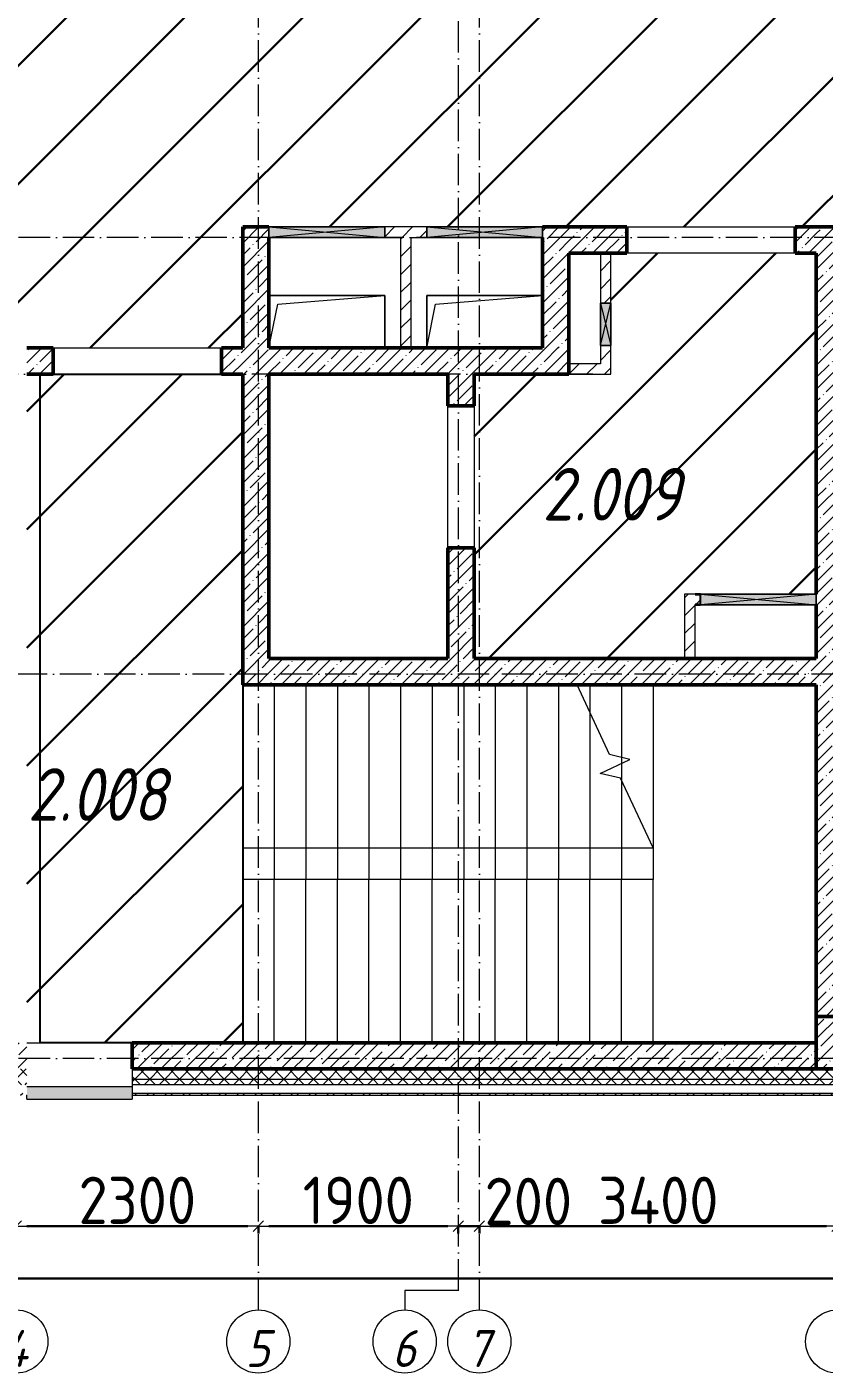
# Model space of a CAD drawing. Header units: millimetres. Extents: x -17017 to 628417, y -109036 to 199237.
# Drawn here: x 522118 to 529693, y 143076 to 155865 of the extents above; entities that cross this region are included whole.
import ezdxf

# ---------------------------------------------------------------- set-up
doc = ezdxf.new("R2010")
doc.units = ezdxf.units.MM
doc.linetypes.add('50_200_ШТРИХ_1Т_ш5_п1_п1_', pattern=[700, 500, -100, 0, -100])
for name, color, linetype, lineweight in [('3.1) ЖБ окна 1.2 м', 102, 'Continuous', 30), ('A-____-____-DIMS', 7, 'Continuous', 9), ('A-DETL-GENF-OTLN', 7, 'Continuous', 9), ('A-FLOR-____-OTLN', 7, 'Continuous', 9), ('A-GENM-____-MCUT', 7, 'Continuous', 25), ('A-GENM-____-OTLN', 7, 'Continuous', 9), ('A-GENM-____-OTLN-1', 7, 'Continuous', 25), ('A-GLAZ-____-OTLN', 7, 'Continuous', 9), ('A-WALL-____-MCUT', 7, 'Continuous', 13), ('A-WALL-____-MCUT-1', 7, 'Continuous', 9), ('A-WALL-____-MCUT-2', 7, 'Continuous', 50), ('A-WALL-____-OTLN', 7, 'Continuous', 9), ('A-WALL-____-PATT-1', 7, 'Continuous', 9), ('A-WALL-FNSH-MCUT-1', 7, 'Continuous', 9), ('S-COLS-____-MCUT', 7, 'Continuous', 50), ('S-COLS-____-OTLN', 7, 'Continuous', 9), ('S-GRID-____-IDEN', 7, 'Continuous', 9), ('S-GRID-____-OTLN', 7, 'Continuous', 9), ('S-GRID-____-OTLN-1', 7, '50_200_ШТРИХ_1Т_ш5_п1_п1_', 9), ('S-STRS-____-MBND', 7, 'Continuous', 9), ('S-STRS-____-OTLN-1', 7, 'Continuous', 9), ('Марки помещений', 7, 'Continuous', 9), ('стяжа', 7, 'Continuous', 30)]:
    doc.layers.add(name, color=color, linetype=linetype, lineweight=lineweight)
doc.layers.add('A-GLAZ-____-OTLN-1', color=7, linetype='Continuous', lineweight=9, true_color=0xc0c0c0)
doc.styles.add('ISOCPEUR_I_2', font='isocpeui.ttf', dxfattribs={"width": 0.85, "height": 2.3})
doc.styles.add('ISOCPEUR_I_9', font='isocpeui.ttf', dxfattribs={"width": 0.9, "height": 250})
doc.styles.add('СПДС', font='isocpeur.ttf', dxfattribs={"width": 0.9})
doc.dimstyles.new('Размера А3', dxfattribs={"dimtxt": 200, "dimasz": 100, "dimexe": 70, "dimexo": 100, "dimgap": 20, "dimtad": 1, "dimdec": 0, "dimrnd": 10, "dimzin": 0, "dimdsep": 46, "dimtxsty": 'СПДС', "dimblk": 'ARROWHEAD_6', "dimcen": 1, "dimclrd": 256, "dimclre": 256, "dimclrt": 256, "dimazin": 0, "dimtfac": 1, "dimtdec": 0, "dimtmove": 2, "dimatfit": 3, "dimfxl": 1, "dimtolj": 1, "dimtzin": 0, "dimarcsym": 0})
pattern_1 = [(45, (473308.1, 27070.75), (-561.266, 561.266), [])]
pattern_2 = [(45, (516567.8, 90784.41), (-70.71068, 70.71068), []), (135, (516567.8, 90784.41), (-70.71068, -70.71068), [])]
pattern_3 = [(45, (516567.8, 90784.41), (-114.04925, 114.04925), []), (45, (516681.85, 90784.41), (-114.04925, 114.04925), [201.612, -40.322, 3.353, -36.97])]
pattern_4 = [(45, (516567.8, 90784.41), (-84.85281, 84.85281), [])]

# ---------------------------------------------------------------- blocks, each defined once
blk = doc.blocks.new('BSC_Колонна _Прямоугольная - 500х500-V59-АР1_План отверстий 2 этажа в осях 1-64_Ю-ЯЯ')
at = {"layer": 'S-COLS-____-OTLN'}
h = blk.add_hatch(dxfattribs=at)
h.set_pattern_fill('FP_70', color=256, style=0, pattern_type=2)
h.set_pattern_definition([(45, (-13300, -55431.04), (-114.04925, 114.04925), []), (45, (-13185.95, -55431.04), (-114.04925, 114.04925), [201.613, -40.323, 3.353, -36.97])])
h.paths.add_polyline_path([(-250, -250), (250, -250), (250, 250), (-250, 250), (-250, 179)], flags=0)
at = {"layer": 'S-COLS-____-MCUT'}
for p, q in [((250, 250), (-250, 250)), ((-250, 250), (-250, -250)), ((250, -250), (250, 250)), ((-250, -250), (250, -250))]:
    blk.add_line(p, q, dxfattribs=at)
blk = doc.blocks.new('AR_Отверстие прямоугольное _в плите_ - AR_Отверстие прямоугольное _в плите_-V199-АР1_План отверстий 2 этажа в осях 1-64_Ю-ЯЯ')
at = {"layer": 'A-GENM-____-OTLN'}
for p, q in [((550, 250), (-550, 250)), ((-550, 250), (-550, -250)), ((-550, -250), (-467, 167)), ((-467, 167), (550, 250))]:
    blk.add_line(p, q, dxfattribs=at)
blk = doc.blocks.new('AR_Отверстие прямоугольное _в плите_ - AR_Отверстие прямоугольное _в плите_-V200-АР1_План отверстий 2 этажа в осях 1-64_Ю-ЯЯ')
at = {"layer": 'A-GENM-____-OTLN'}
for p, q in [((550, 250), (-550, 250)), ((-550, -250), (-467, 167)), ((-467, 167), (550, 250)), ((550, -250), (550, 250))]:
    blk.add_line(p, q, dxfattribs=at)
blk = doc.blocks.new('Отлив_СКБ - Отлив витража_120_НВФ-31885283-АР1_План отверстий 2 этажа в осях 1-64_Ю-ЯЯ')
at = {"layer": 'A-GLAZ-____-OTLN-1'}
for points in [[(426, -2), (1000, -2), (1000, 0), (0, 0), (0, -2)], [(426, -120), (1000, -120), (1000, -2), (0, -2), (0, -120)]]:
    blk.add_hatch(color=256, dxfattribs=at).paths.add_polyline_path(points, flags=0)
at = {"layer": 'A-GLAZ-____-OTLN'}
for p, q in [((0, 0), (1000, 0)), ((1000, -2), (0, -2)), ((0, -120), (0, -83)), ((0, -120), (1000, -120)), ((1000, -83), (1000, -120))]:
    blk.add_line(p, q, dxfattribs=at)
blk = doc.blocks.new('AR_Отверстие прямоугольное _в стене_ - AR_Отверстие прямоугольное _в стене__ОВ-36805337-АР1_План отверстий 2 этажа в осях 1-64_Ю-ЯЯ')
at = {"layer": 'A-GLAZ-____-OTLN'}
blk.add_hatch(color=256, dxfattribs=at).paths.add_polyline_path([(-143, -50), (550, -50), (550, 50), (-550, 50), (-550, -50)], flags=0)
at = {"layer": 'A-DETL-GENF-OTLN'}
for p, q in [((-550, -50), (-550, 50)), ((-550, 50), (550, 50)), ((550, 50), (-550, -50)), ((-550, 50), (550, -50)), ((550, 50), (-550, 50)), ((-550, 50), (-550, -50)), ((550, 50), (550, -50)), ((550, -50), (550, 50)), ((550, -50), (-550, -50)), ((-550, -50), (550, -50))]:
    blk.add_line(p, q, dxfattribs=at)
blk = doc.blocks.new('AR_Отверстие прямоугольное _в стене_ - AR_Отверстие прямоугольное _в стене__ОВ-36803902-АР1_План отверстий 2 этажа в осях 1-64_Ю-ЯЯ')
at = {"layer": 'A-GLAZ-____-OTLN'}
blk.add_hatch(color=256, dxfattribs=at).paths.add_polyline_path([(550, -50), (550, 50), (-550, 50), (-550, -50)], flags=0)
at = {"layer": 'A-DETL-GENF-OTLN'}
for p, q in [((-550, -50), (-550, 50)), ((-550, 50), (550, 50)), ((550, 50), (-550, -50)), ((-550, 50), (550, -50)), ((550, 50), (-550, 50)), ((-550, 50), (-550, -50)), ((550, 50), (550, -50)), ((550, -50), (550, 50)), ((550, -50), (-550, -50)), ((-550, -50), (550, -50))]:
    blk.add_line(p, q, dxfattribs=at)
blk = doc.blocks.new('154_Фахверк_СКБ_Швеллер - Тип_100_3960-V204-АР1_План отверстий 2 этажа в осях 1-64_Ю-ЯЯ')
at = {"layer": 'A-GENM-____-MCUT'}
for p, q in [((175, 50), (125, 50)), ((128, 47), (175, 47)), ((128, -47), (128, 47)), ((175, 47), (175, 50)), ((125, -50), (175, -50)), ((175, -47), (128, -47)), ((175, -50), (175, -47))]:
    blk.add_line(p, q, dxfattribs=at)
blk = doc.blocks.new('AR_Отверстие прямоугольное _в стене_ - AR_Отверстие прямоугольное _в стене__ОВ-36913595-АР1_План отверстий 2 этажа в осях 1-64_Ю-ЯЯ')
at = {"layer": 'A-GLAZ-____-OTLN'}
blk.add_hatch(color=256, dxfattribs=at).paths.add_polyline_path([(550, -50), (550, 50), (-550, 50), (-550, -50), (422, -50)], flags=0)
at = {"layer": 'A-DETL-GENF-OTLN'}
for p, q in [((-550, -50), (-550, 50)), ((-550, 50), (550, 50)), ((550, 50), (-550, -50)), ((-550, 50), (550, -50)), ((550, 50), (-550, 50)), ((-550, 50), (-550, -50)), ((550, 50), (550, -50)), ((550, -50), (550, 50)), ((550, -50), (-550, -50)), ((-550, -50), (550, -50))]:
    blk.add_line(p, q, dxfattribs=at)
blk = doc.blocks.new('AR_Отверстие прямоугольное _в стене_ - AR_Отверстие прямоугольное _в стене__ОВ-36914865-АР1_План отверстий 2 этажа в осях 1-64_Ю-ЯЯ')
at = {"layer": 'A-GLAZ-____-OTLN'}
blk.add_hatch(color=256, dxfattribs=at).paths.add_polyline_path([(-200, -50), (200, -50), (200, 50), (-200, 50)], flags=0)
at = {"layer": 'A-DETL-GENF-OTLN'}
for p, q in [((-200, -50), (-200, 50)), ((-200, 50), (200, 50)), ((200, 50), (-200, -50)), ((-200, 50), (200, -50)), ((200, 50), (-200, 50)), ((-200, 50), (-200, -50)), ((200, 50), (200, -50)), ((200, -50), (200, 50)), ((200, -50), (-200, -50)), ((-200, -50), (200, -50))]:
    blk.add_line(p, q, dxfattribs=at)
blk = doc.blocks.new('Ось сетки - Круг_Ø6_00__ISO-2_5_0_9K_-25732049-АР1_План отверстий 2 этажа в осях 1-64_Ю-ЯЯ')
at = {"layer": 'S-GRID-____-IDEN'}
blk.add_circle((0, 0), 3, dxfattribs=at)
blk = doc.blocks.new('ARROWHEAD_6')
at = {"color": 0, "linetype": 'Continuous'}
for p, q in [((0, 0), (-1, 0)), ((-0.5, -0.5), (0.5, 0.5))]:
    blk.add_line(p, q, dxfattribs=at)
blk = doc.blocks.new('*D2724')
at = {"layer": 'A-____-____-DIMS', "lineweight": -2, "transparency": 16777216}
for p, q in [((-10142, 512710), (-10142, 512634)), ((-10042, 512704), (-7942, 512704)), ((-7842, 512710), (-7842, 512634))]:
    blk.add_line(p, q, dxfattribs=at)
at = {"layer": 'Defpoints', "color": 0, "transparency": 16777216}
for p in [(-10142, 512810), (-7842, 512810), (-7842, 512704)]:
    blk.add_point(p, dxfattribs=at)
at = {"layer": 'A-____-____-DIMS', "lineweight": -2, "transparency": 16777216, "xscale": 100, "yscale": 100, "zscale": 100, "rotation": 180}
blk.add_blockref('ARROWHEAD_6', (-10142, 512704), dxfattribs=at)
at = {"layer": 'A-____-____-DIMS', "lineweight": -2, "transparency": 16777216, "xscale": 100, "yscale": 100, "zscale": 100}
blk.add_blockref('ARROWHEAD_6', (-7842, 512704), dxfattribs=at)
at = {"layer": 'A-____-____-DIMS', "transparency": 16777216, "insert": (-8992, 512949), "char_height": 450, "width": 2.49, "attachment_point": 5, "style": 'СПДС'}
blk.add_mtext('\\A1;2300', dxfattribs=at)
blk = doc.blocks.new('*D2725')
at = {"layer": 'A-____-____-DIMS', "lineweight": -2, "transparency": 16777216}
for p, q in [((-7842, 512710), (-7842, 512634)), ((-7742, 512704), (-6042, 512704)), ((-5942, 512710), (-5942, 512634))]:
    blk.add_line(p, q, dxfattribs=at)
at = {"layer": 'Defpoints', "color": 0, "transparency": 16777216}
for p in [(-7842, 512810), (-5942, 512810), (-5942, 512704)]:
    blk.add_point(p, dxfattribs=at)
at = {"layer": 'A-____-____-DIMS', "lineweight": -2, "transparency": 16777216, "xscale": 100, "yscale": 100, "zscale": 100, "rotation": 180}
blk.add_blockref('ARROWHEAD_6', (-7842, 512704), dxfattribs=at)
at = {"layer": 'A-____-____-DIMS', "lineweight": -2, "transparency": 16777216, "xscale": 100, "yscale": 100, "zscale": 100}
blk.add_blockref('ARROWHEAD_6', (-5942, 512704), dxfattribs=at)
at = {"layer": 'A-____-____-DIMS', "transparency": 16777216, "insert": (-6892, 512949), "char_height": 450, "width": 2.3, "attachment_point": 5, "style": 'СПДС'}
blk.add_mtext('\\A1;1900', dxfattribs=at)
blk = doc.blocks.new('*D2726')
at = {"layer": 'A-____-____-DIMS', "lineweight": -2, "transparency": 16777216}
for p, q in [((-6042, 512704), (-6142, 512704)), ((-5942, 512710), (-5942, 512634)), ((-5942, 512704), (-5742, 512704)), ((-5742, 512710), (-5742, 512634)), ((-5642, 512704), (-5542, 512704))]:
    blk.add_line(p, q, dxfattribs=at)
at = {"layer": 'Defpoints', "color": 0, "transparency": 16777216}
for p in [(-5942, 512810), (-5742, 512810), (-5742, 512704)]:
    blk.add_point(p, dxfattribs=at)
at = {"layer": 'A-____-____-DIMS', "lineweight": -2, "transparency": 16777216, "xscale": 100, "yscale": 100, "zscale": 100}
blk.add_blockref('ARROWHEAD_6', (-5942, 512704), dxfattribs=at)
at = {"layer": 'A-____-____-DIMS', "lineweight": -2, "transparency": 16777216, "xscale": 100, "yscale": 100, "zscale": 100, "rotation": 180}
blk.add_blockref('ARROWHEAD_6', (-5742, 512704), dxfattribs=at)
at = {"layer": 'A-____-____-DIMS', "transparency": 16777216, "insert": (-5692, 513164), "char_height": 450, "width": 1.87, "attachment_point": 1, "line_spacing_factor": 1.149209, "style": 'СПДС'}
blk.add_mtext('\\A1;200', dxfattribs=at)
blk = doc.blocks.new('*D2727')
at = {"layer": 'A-____-____-DIMS', "lineweight": -2, "transparency": 16777216}
for p, q in [((-5742, 512710), (-5742, 512634)), ((-5642, 512704), (-2442, 512704)), ((-2342, 512710), (-2342, 512634))]:
    blk.add_line(p, q, dxfattribs=at)
at = {"layer": 'Defpoints', "color": 0, "transparency": 16777216}
for p in [(-5742, 512810), (-2342, 512810), (-2342, 512704)]:
    blk.add_point(p, dxfattribs=at)
at = {"layer": 'A-____-____-DIMS', "lineweight": -2, "transparency": 16777216, "xscale": 100, "yscale": 100, "zscale": 100, "rotation": 180}
blk.add_blockref('ARROWHEAD_6', (-5742, 512704), dxfattribs=at)
at = {"layer": 'A-____-____-DIMS', "lineweight": -2, "transparency": 16777216, "xscale": 100, "yscale": 100, "zscale": 100}
blk.add_blockref('ARROWHEAD_6', (-2342, 512704), dxfattribs=at)
at = {"layer": 'A-____-____-DIMS', "transparency": 16777216, "insert": (-4042, 512949), "char_height": 450, "width": 2.56, "attachment_point": 5, "style": 'СПДС'}
blk.add_mtext('\\A1;3400', dxfattribs=at)
blk = doc.blocks.new('*D2712')
at = {"layer": 'A-____-____-DIMS', "lineweight": -2, "transparency": 16777216}
for p, q in [((-17942, 512214), (-17942, 512138)), ((-17842, 512208), (55358, 512208)), ((55458, 512214), (55458, 512138))]:
    blk.add_line(p, q, dxfattribs=at)
at = {"layer": 'Defpoints', "color": 0, "transparency": 16777216}
for p in [(-17942, 512314), (55458, 512314), (55458, 512208)]:
    blk.add_point(p, dxfattribs=at)
at = {"layer": 'A-____-____-DIMS', "lineweight": -2, "transparency": 16777216, "xscale": 100, "yscale": 100, "zscale": 100, "rotation": 180}
blk.add_blockref('ARROWHEAD_6', (-17942, 512208), dxfattribs=at)
at = {"layer": 'A-____-____-DIMS', "lineweight": -2, "transparency": 16777216, "xscale": 100, "yscale": 100, "zscale": 100}
blk.add_blockref('ARROWHEAD_6', (55458, 512208), dxfattribs=at)
at = {"layer": 'A-____-____-DIMS', "transparency": 16777216, "insert": (18758, 512453), "char_height": 450, "width": 3.19, "attachment_point": 5, "style": 'СПДС'}
blk.add_mtext('\\A1;73400', dxfattribs=at)
blk = doc.blocks.new('2этаж')
at = {"layer": 'S-GRID-____-OTLN-1', "color": 251, "ltscale": 0.6, "true_color": 0x636466}
for p, q in [((-7841.7, 511907.5), (-7841.7, 549908.8)), ((-5941.7, 512090.5), (-5941.7, 549908.8)), ((-5741.7, 511907.5), (-5741.7, 549644.2)), ((88482.7, 522097), (-20260.4, 522097)), ((-4662.3, 520797), (-20260.4, 520797)), ((59888.4, 517947), (-20260.4, 517947)), ((88482.7, 514297), (-20260.4, 514297))]:
    blk.add_line(p, q, dxfattribs=at)
at = {"layer": 'S-GRID-____-IDEN', "xscale": 99.99999999999993, "yscale": 99.99999999999993, "zscale": 99.99999999999993}
for p in [(-10141.7, 511607.5), (-7841.7, 511607.5), (-6451.2, 511607.5), (-5741.7, 511607.5)]:
    blk.add_blockref('Ось сетки - Круг_Ø6_00__ISO-2_5_0_9K_-25732049-АР1_План отверстий 2 этажа в осях 1-64_Ю-ЯЯ', p, dxfattribs=at)
at = {"layer": 'S-GRID-____-IDEN', "xscale": 99.99999999999993, "yscale": 99.99999999999993, "zscale": 99.99999999999993, "rotation": 180}
blk.add_blockref('Ось сетки - Круг_Ø6_00__ISO-2_5_0_9K_-25732049-АР1_План отверстий 2 этажа в осях 1-64_Ю-ЯЯ', (-2341.7, 511607.5), dxfattribs=at)
at = {"layer": 'S-GRID-____-IDEN', "char_height": 350, "attachment_point": 1, "style": 'ISOCPEUR_I_9'}
for s, insert, width in [('\\fISOCPEUR|b0|i1|c204|p34|;\\W.9;4', (-10272.3, 511716.3), 223.671), ('\\fISOCPEUR|b0|i1|c204|p34|;\\W.9;5', (-7963.3, 511716.3), 202.025), ('\\fISOCPEUR|b0|i1|c204|p34|;\\W.9;6', (-6572.8, 511716.3), 202.025), ('\\fISOCPEUR|b0|i1|c204|p34|;\\W.9;7', (-5863.3, 511716.3), 202.025)]:
    blk.add_mtext(s, dxfattribs=dict(at, insert=insert, width=width))
at = {"layer": 'A-____-____-DIMS'}
for base, p1, p2, picture, middle in [((-7841.7, 512704.4), (-10141.7, 512810.5), (-7841.7, 512810.5), '*D2724', (-8991.7, 512949.4)), ((-5941.7, 512704.4), (-7841.7, 512810.5), (-5941.7, 512810.5), '*D2725', (-6891.7, 512949.4)), ((-2341.7, 512704.4), (-5741.7, 512810.5), (-2341.7, 512810.5), '*D2727', (-4041.7, 512949.4)), ((55458.3, 512207.6), (-17941.7, 512313.7), (55458.3, 512313.7), '*D2712', (18758.3, 512452.6))]:
    dim = blk.add_linear_dim(base=base, p1=p1, p2=p2, dimstyle='Размера А3', override={"dimtxt": 450}, dxfattribs=at)
    dim.commit()
    dim.dimension.update_dxf_attribs({"geometry": picture, "text_midpoint": middle})
dim = blk.add_linear_dim(base=(-5741.7, 512704.4), p1=(-5941.7, 512810.5), p2=(-5741.7, 512810.5), dimstyle='Размера А3', override={"dimtxt": 450}, dxfattribs=at)
dim.commit()
dim.dimension.update_dxf_attribs({"geometry": '*D2726', "text_midpoint": (-5306.9, 512864.4), "dimtype": 160})

msp = doc.modelspace()

# ---------------------------------------------------------------- hatches: boundary and pattern name
at = {"layer": 'A-WALL-____-PATT-1'}
h = msp.add_hatch(dxfattribs=at)
h.set_pattern_fill('FP_13', color=256, style=0, pattern_type=2)
h.set_pattern_definition(pattern_3)
h.paths.add_polyline_path([(524168, 149615), (524418, 149615), (524418, 153965), (524168, 153965), (524168, 151238)], flags=0)
h = msp.add_hatch(dxfattribs=at)
h.set_pattern_fill('FP_4', color=256, style=0, pattern_type=2)
h.set_pattern_definition(pattern_4)
h.paths.add_polyline_path([(525918, 153865), (525918, 153965), (525518, 153965), (525518, 153865), (525768, 153865)], flags=0)
h = msp.add_hatch(dxfattribs=at)
h.set_pattern_fill('FP_4', color=256, style=0, pattern_type=2)
h.set_pattern_definition(pattern_4)
h.paths.add_polyline_path([(525768, 152815), (525768, 153865), (525668, 153865), (525668, 152815)], flags=0)
h = msp.add_hatch(dxfattribs=at)
h.set_pattern_fill('FP_13', color=256, style=0, pattern_type=2)
h.set_pattern_definition(pattern_3)
h.paths.add_polyline_path([(527018, 152815), (527268, 152815), (527268, 153965), (527018, 153965), (527018, 153865)], flags=0)
h = msp.add_hatch(dxfattribs=at)
h.set_pattern_fill('FP_13', color=256, style=0, pattern_type=2)
h.set_pattern_definition(pattern_3)
h.paths.add_polyline_path([(529618, 153715), (529618, 153965), (529418, 153965), (529418, 153715)], flags=0)
h.paths.add_polyline_path([(527818, 153715), (527818, 153965), (527268, 153965), (527268, 153715)], flags=0)
h = msp.add_hatch(dxfattribs=at)
h.set_pattern_fill('FP_13', color=256, style=0, pattern_type=2)
h.set_pattern_definition(pattern_3)
h.paths.add_polyline_path([(529618, 146465), (529868, 146465), (529868, 153965), (529618, 153965), (529618, 148009)], flags=0)
h = msp.add_hatch(dxfattribs=at)
h.set_pattern_fill('FP_4', color=256, style=0, pattern_type=2)
h.set_pattern_definition(pattern_4)
h.paths.add_polyline_path([(527668, 152565), (527668, 152840), (527568, 152840), (527568, 152565)], flags=0)
h.paths.add_polyline_path([(527668, 153240), (527668, 153715), (527568, 153715), (527568, 153240), (527623, 153240)], flags=0)
h = msp.add_hatch(dxfattribs=at)
h.set_pattern_fill('FP_13', color=256, style=0, pattern_type=2)
h.set_pattern_definition(pattern_3)
h.paths.add_polyline_path([(524168, 152565), (524168, 152815), (523968, 152815), (523968, 152565)], flags=0)
h.paths.add_polyline_path([(522118, 152565), (522368, 152565), (522368, 152815), (522118, 152815)], flags=0)
h = msp.add_hatch(dxfattribs=at)
h.set_pattern_fill('FP_13', color=256, style=0, pattern_type=2)
h.set_pattern_definition(pattern_3)
h.paths.add_polyline_path([(527268, 152565), (527268, 152815), (524418, 152815), (524418, 152565), (527158, 152565)], flags=0)
h = msp.add_hatch(dxfattribs=at)
h.set_pattern_fill('FP_4', color=256, style=0, pattern_type=2)
h.set_pattern_definition(pattern_4)
h.paths.add_polyline_path([(527568, 152565), (527568, 152665), (527268, 152665), (527268, 152565)], flags=0)
h = msp.add_hatch(dxfattribs=at)
h.set_pattern_fill('FP_13', color=256, style=0, pattern_type=2)
h.set_pattern_definition(pattern_3)
h.paths.add_polyline_path([(526368, 149865), (526368, 150915), (526118, 150915), (526118, 149865)], flags=0)
h.paths.add_polyline_path([(526118, 152265), (526368, 152265), (526368, 152565), (526118, 152565)], flags=0)
h = msp.add_hatch(dxfattribs=at)
h.set_pattern_fill('FP_4', color=256, style=0, pattern_type=2)
h.set_pattern_definition(pattern_4)
h.paths.add_polyline_path([(528368, 150375), (528468, 150375), (528468, 150378), (528515, 150380), (528515, 150472), (528468, 150472), (528468, 150475), (528368, 150475), (528368, 150378)], flags=0)
h = msp.add_hatch(dxfattribs=at)
h.set_pattern_fill('FP_4', color=256, style=0, pattern_type=2)
h.set_pattern_definition(pattern_4)
h.paths.add_polyline_path([(528468, 149865), (528468, 150375), (528368, 150375), (528368, 149865)], flags=0)
h = msp.add_hatch(dxfattribs=at)
h.set_pattern_fill('FP_13', color=256, style=0, pattern_type=2)
h.set_pattern_definition(pattern_3)
h.paths.add_polyline_path([(528925, 149615), (529618, 149615), (529618, 149865), (524418, 149865), (524418, 149615), (527158, 149615)], flags=0)
h = msp.add_hatch(dxfattribs=at)
h.set_pattern_fill('FP_13', color=256, style=0, pattern_type=2)
h.set_pattern_definition(pattern_3)
h.paths.add_polyline_path([(529618, 145965), (529618, 146215), (523118, 146215), (523118, 145965), (528925, 145965)], flags=0)
h.paths.add_polyline_path([(521868, 145965), (522118, 145965), (522118, 146215), (521868, 146215)], flags=0)
h = msp.add_hatch(dxfattribs=at)
h.set_pattern_fill('FP_1', color=256, style=0, pattern_type=2)
h.set_pattern_definition(pattern_2)
h.paths.add_polyline_path([(590788, 145865), (590868, 145865), (590868, 145965), (584518, 145965), (584518, 145865), (587253, 145865)], flags=0)
h.paths.add_polyline_path([(581568, 145865), (583518, 145865), (583518, 145965), (581643, 145965), (581643, 145959), (581568, 145959)], flags=0)
h.paths.add_polyline_path([(580568, 145865), (580568, 145959), (580493, 145959), (580493, 145965), (579543, 145965), (579543, 145959), (579468, 145959), (579468, 145865), (580183, 145865)], flags=0)
h.paths.add_polyline_path([(576648, 145865), (577668, 145865), (577668, 145959), (577593, 145959), (577593, 145965), (576543, 145965), (576543, 145959), (576468, 145959), (576468, 145865), (576543, 145865)], flags=0)
h.paths.add_polyline_path([(574668, 145865), (574668, 145959), (574593, 145959), (574593, 145965), (573543, 145965), (573543, 145959), (573468, 145959), (573468, 145865), (573996, 145865)], flags=0)
h.paths.add_polyline_path([(570903, 145865), (571668, 145865), (571668, 145959), (571593, 145959), (571593, 145965), (570543, 145965), (570543, 145959), (570468, 145959), (570468, 145865), (570818, 145865)], flags=0)
h.paths.add_polyline_path([(568593, 145865), (568668, 145865), (568668, 145959), (568593, 145959), (568593, 145965), (567543, 145965), (567543, 145959), (567468, 145959), (567468, 145865), (567810, 145865)], flags=0)
h.paths.add_polyline_path([(564468, 145865), (565668, 145865), (565668, 145959), (565593, 145959), (565593, 145965), (564543, 145965), (564543, 145959), (564468, 145959)], flags=0)
h.paths.add_polyline_path([(559043, 145865), (559118, 145865), (559118, 145959), (559043, 145959), (559043, 145965), (557993, 145965), (557993, 145959), (557918, 145959), (557918, 145865), (558973, 145865)], flags=0)
h.paths.add_polyline_path([(560993, 145865), (562668, 145865), (562668, 145959), (562593, 145959), (562593, 145965), (560993, 145965), (560993, 145959), (560918, 145959), (560918, 145865)], flags=0)
h.paths.add_polyline_path([(556043, 145865), (556118, 145865), (556118, 145959), (556043, 145959), (556043, 145965), (554993, 145965), (554993, 145959), (554918, 145959), (554918, 145865), (555768, 145865)], flags=0)
h.paths.add_polyline_path([(553118, 145865), (553118, 145959), (553043, 145959), (553043, 145965), (551993, 145965), (551993, 145959), (551918, 145959), (551918, 145865), (552786, 145865)], flags=0)
h.paths.add_polyline_path([(548918, 145865), (550118, 145865), (550118, 145959), (550043, 145959), (550043, 145965), (548993, 145965), (548993, 145959), (548918, 145959)], flags=0)
h.paths.add_polyline_path([(547118, 145865), (547118, 145959), (547043, 145959), (547043, 145965), (545993, 145965), (545993, 145959), (545918, 145959), (545918, 145865), (547043, 145865)], flags=0)
h.paths.add_polyline_path([(543268, 145865), (544118, 145865), (544118, 145959), (544043, 145959), (544043, 145965), (542993, 145965), (542993, 145959), (542918, 145959), (542918, 145865), (543065, 145865)], flags=0)
h.paths.add_polyline_path([(541118, 145865), (541118, 145959), (541043, 145959), (541043, 145965), (539993, 145965), (539993, 145959), (539918, 145959), (539918, 145865), (540414, 145865)], flags=0)
h.paths.add_polyline_path([(538118, 145865), (538118, 145959), (538043, 145959), (538043, 145965), (536993, 145965), (536993, 145959), (536918, 145959), (536918, 145865), (538043, 145865)], flags=0)
h.paths.add_polyline_path([(535118, 145865), (535118, 145959), (535043, 145959), (535043, 145965), (533993, 145965), (533993, 145959), (533918, 145959), (533918, 145865), (535111, 145865)], flags=0)
h.paths.add_polyline_path([(532918, 145865), (532918, 145959), (532843, 145959), (532843, 145965), (523118, 145965), (523118, 145865), (532460, 145865)], flags=0)
h.paths.add_polyline_path([(522118, 145865), (522118, 145965), (514118, 145965), (514118, 145865), (520088, 145865)], flags=0)
h = msp.add_hatch(dxfattribs=at)
h.set_pattern_fill('FP_1', color=256, style=0, pattern_type=2)
h.set_pattern_definition(pattern_2)
h.paths.add_polyline_path([(590868, 145815), (590868, 145865), (584518, 145865), (584518, 145815), (590788, 145815)], flags=0)
h.paths.add_polyline_path([(583518, 145815), (583518, 145865), (581568, 145865), (581568, 145815), (581950, 145815)], flags=0)
h.paths.add_polyline_path([(580568, 145815), (580568, 145865), (579468, 145865), (579468, 145815), (580183, 145815)], flags=0)
h.paths.add_polyline_path([(577668, 145815), (577668, 145865), (576468, 145865), (576468, 145815), (576648, 145815)], flags=0)
h.paths.add_polyline_path([(574668, 145815), (574668, 145865), (573468, 145865), (573468, 145815), (573996, 145815)], flags=0)
h.paths.add_polyline_path([(571668, 145815), (571668, 145865), (570468, 145865), (570468, 145815), (571345, 145815)], flags=0)
h.paths.add_polyline_path([(567468, 145815), (568668, 145815), (568668, 145865), (567468, 145865)], flags=0)
h.paths.add_polyline_path([(565159, 145815), (565668, 145815), (565668, 145865), (564468, 145865), (564468, 145815)], flags=0)
h.paths.add_polyline_path([(560918, 145815), (562668, 145815), (562668, 145865), (560918, 145865)], flags=0)
h.paths.add_polyline_path([(557918, 145815), (559118, 145815), (559118, 145865), (557918, 145865)], flags=0)
h.paths.add_polyline_path([(556118, 145815), (556118, 145865), (554918, 145865), (554918, 145815), (555438, 145815)], flags=0)
h.paths.add_polyline_path([(550118, 145815), (550118, 145865), (548918, 145865), (548918, 145815)], flags=0)
h.paths.add_polyline_path([(551918, 145815), (553118, 145815), (553118, 145865), (551918, 145865)], flags=0)
h.paths.add_polyline_path([(547118, 145815), (547118, 145865), (545918, 145865), (545918, 145815), (546600, 145815)], flags=0)
h.paths.add_polyline_path([(544118, 145815), (544118, 145865), (542918, 145865), (542918, 145815), (543949, 145815)], flags=0)
h.paths.add_polyline_path([(539918, 145815), (541118, 145815), (541118, 145865), (539918, 145865)], flags=0)
h.paths.add_polyline_path([(538118, 145815), (538118, 145865), (536918, 145865), (536918, 145815), (537763, 145815)], flags=0)
h.paths.add_polyline_path([(535111, 145815), (535118, 145815), (535118, 145865), (533918, 145865), (533918, 145815), (534228, 145815)], flags=0)
h.paths.add_polyline_path([(532918, 145815), (532918, 145865), (523118, 145865), (523118, 145815), (532460, 145815)], flags=0)
h.paths.add_polyline_path([(522118, 145815), (522118, 145865), (514018, 145865), (514018, 145815), (520088, 145815)], flags=0)
h = msp.add_hatch(dxfattribs=at)
h.set_pattern_fill('FP_3', color=256, style=0, pattern_type=2)
h.set_pattern_definition([(45, (516567.8, 90784.41), (-85.53659, 85.53659), []), (45, (516624.82, 90784.41), (-85.53659, 85.53659), [])])
h.paths.add_polyline_path([(561783, 145715), (561783, 145735), (560918, 145735), (560918, 145715), (561624, 145715)], flags=0)
h.paths.add_polyline_path([(558973, 145715), (559118, 145715), (559118, 145735), (557918, 145735), (557918, 145715)], flags=0)
h.paths.add_polyline_path([(555438, 145715), (556118, 145715), (556118, 145735), (554918, 145735), (554918, 145715)], flags=0)
h.paths.add_polyline_path([(553118, 145715), (553118, 145735), (551918, 145735), (551918, 145715), (552786, 145715)], flags=0)
h.paths.add_polyline_path([(550118, 145715), (550118, 145735), (548918, 145735), (548918, 145715)], flags=0)
h.paths.add_polyline_path([(547118, 145715), (547118, 145735), (545918, 145735), (545918, 145715), (546600, 145715)], flags=0)
h.paths.add_polyline_path([(543949, 145715), (544118, 145715), (544118, 145735), (542918, 145735), (542918, 145715), (543065, 145715)], flags=0)
h.paths.add_polyline_path([(541118, 145715), (541118, 145735), (539918, 145735), (539918, 145715), (540414, 145715)], flags=0)
h.paths.add_polyline_path([(537763, 145715), (538118, 145715), (538118, 145735), (536918, 145735), (536918, 145715)], flags=0)
h.paths.add_polyline_path([(533918, 145715), (535118, 145715), (535118, 145735), (533918, 145735)], flags=0)
h.paths.add_polyline_path([(532918, 145715), (532918, 145735), (523118, 145735), (523118, 145715), (532460, 145715)], flags=0)
h.paths.add_polyline_path([(522118, 145715), (522118, 145735), (513888, 145735), (513888, 145715), (520088, 145715)], flags=0)
at = {"layer": 'стяжа'}
h = msp.add_hatch(dxfattribs=at)
h.set_pattern_fill('ANSI31', color=5, scale=250)
h.set_pattern_definition(pattern_1)
h.paths.add_polyline_path([(522118, 167415), (523944, 167415), (523944, 157815), (522118, 157815)])
h.paths.add_polyline_path([(519018, 157815), (524168, 157815), (524168, 152815), (519018, 152815)])
h.paths.add_polyline_path([(561768, 158315), (524168, 158315), (524168, 153965), (561768, 153965)])
h = msp.add_hatch(dxfattribs=at)
h.set_pattern_fill('ANSI31', color=5, scale=250)
h.set_pattern_definition(pattern_1)
h.paths.add_polyline_path([(529618, 153715), (529418, 153715), (527818, 153715), (527668, 153715), (527668, 153240), (527668, 152840), (527668, 152565), (527268, 152565), (526368, 152565), (526368, 152265), (526368, 150915), (526368, 149865), (528368, 149865), (528368, 150475), (528468, 150475), (528518, 150475), (529618, 150475)])
h.paths.add_polyline_path([(524168, 152565), (523968, 152565), (522368, 152565), (522118, 152565), (522118, 152315), (522118, 149965), (522118, 149465), (522118, 146215), (523118, 146215), (524168, 146215), (524168, 148065), (524168, 149615)])

# ---------------------------------------------------------------- linework, layer by layer
msp.add_lwpolyline([(522243, 152565), (524168, 152565), (524168, 146215), (522243, 146215)], close=True)
at = {"layer": 'A-FLOR-____-OTLN'}
for p, q in [((524418, 153315), (525518, 153315)), ((525518, 153315), (525518, 152815)), ((525918, 153315), (527018, 153315)), ((525918, 152815), (525918, 153315)), ((526118, 149866), (524418, 149866)), ((524168, 146215), (524168, 148065))]:
    msp.add_line(p, q, dxfattribs=at)
at = {"layer": 'A-WALL-____-MCUT'}
for p, q in [((523118, 145965), (523118, 145735)), ((523118, 145735), (532918, 145735))]:
    msp.add_line(p, q, dxfattribs=at)
at = {"layer": 'A-WALL-____-MCUT-1'}
for p, q in [((532918, 145865), (523118, 145865)), ((532918, 145815), (523118, 145815))]:
    msp.add_line(p, q, dxfattribs=at)
at = {"layer": 'A-WALL-____-MCUT-2'}
for p, q in [((524418, 153965), (524168, 153965)), ((524168, 153965), (524168, 152815)), ((524418, 152815), (524418, 153865)), ((527818, 153965), (527018, 153965)), ((527018, 153865), (527018, 152815)), ((527818, 153715), (527818, 153965)), ((529418, 153965), (529418, 153715)), ((529868, 153965), (529418, 153965)), ((527268, 152565), (527268, 153715)), ((527268, 153715), (527818, 153715)), ((529418, 153715), (529618, 153715)), ((529618, 153715), (529618, 150475)), ((522368, 152815), (522118, 152815)), ((522368, 152565), (522368, 152815)), ((524168, 152815), (523968, 152815)), ((523968, 152815), (523968, 152565)), ((527018, 152815), (524418, 152815)), ((522118, 152565), (522368, 152565)), ((523968, 152565), (524168, 152565)), ((524168, 152565), (524168, 149615)), ((524418, 149865), (524418, 152565)), ((524418, 152565), (526118, 152565)), ((526118, 152565), (526118, 152265)), ((526368, 152265), (526368, 152565)), ((526368, 152565), (527268, 152565)), ((526118, 152265), (526368, 152265)), ((526368, 150915), (526118, 150915)), ((526118, 150915), (526118, 149865)), ((526368, 149865), (526368, 150915)), ((529618, 150375), (529618, 149865)), ((526118, 149865), (524418, 149865)), ((529618, 149865), (526368, 149865)), ((524168, 149615), (529618, 149615)), ((529618, 149615), (529618, 146465)), ((529618, 146215), (523118, 146215)), ((523118, 146215), (523118, 145965)), ((529618, 145965), (523118, 145965)), ((523118, 145965), (529618, 145965))]:
    msp.add_line(p, q, dxfattribs=at)
at = {"layer": 'A-WALL-____-OTLN'}
for p, q in [((527818, 153965), (529418, 153965)), ((529418, 153715), (527818, 153715)), ((522368, 152815), (523968, 152815)), ((523968, 152565), (522368, 152565)), ((526118, 150915), (526118, 152265)), ((526368, 152265), (526368, 150915)), ((522118, 146215), (523118, 146215))]:
    msp.add_line(p, q, dxfattribs=at)
at = {"layer": 'A-WALL-FNSH-MCUT-1'}
for p, q in [((525918, 153965), (525518, 153965)), ((525518, 153865), (525668, 153865)), ((525668, 153865), (525668, 152815)), ((525768, 153865), (525918, 153865)), ((525768, 152815), (525768, 153865)), ((527568, 153715), (527568, 153240)), ((527668, 153240), (527668, 153715)), ((527568, 152840), (527568, 152665)), ((527668, 152565), (527668, 152840)), ((527568, 152665), (527268, 152665)), ((527268, 152565), (527668, 152565)), ((528468, 150475), (528368, 150475)), ((528368, 150475), (528368, 149865)), ((528468, 149865), (528468, 150375)), ((523118, 145735), (523118, 145715)), ((523118, 145715), (532918, 145715))]:
    msp.add_line(p, q, dxfattribs=at)
at = {"layer": 'S-GRID-____-OTLN'}
for p, q in [((525708, 143859), (525708, 143676)), ((526218, 143859), (525708, 143859))]:
    msp.add_line(p, q, dxfattribs=at)
at = {"layer": 'S-STRS-____-MBND'}
for p, q in [((527654, 148954), (527345, 149615)), ((527565, 148774), (527848, 148906)), ((527848, 148906), (527654, 148954)), ((527759, 148727), (527565, 148774)), ((528068, 148065), (527759, 148727))]:
    msp.add_line(p, q, dxfattribs=at)
at = {"layer": 'S-STRS-____-OTLN-1'}
for p, q in [((524168, 149615), (524168, 148065)), ((524168, 149615), (524168, 148065)), ((524468, 149615), (524468, 148065)), ((524468, 149615), (524468, 148065)), ((524768, 149615), (524768, 148065)), ((524768, 149615), (524768, 148065)), ((525068, 149615), (525068, 148065)), ((525068, 149615), (525068, 148065)), ((525368, 149615), (525368, 148065)), ((525368, 149615), (525368, 148065)), ((525668, 149615), (525668, 148065)), ((525668, 149615), (525668, 148065)), ((525968, 149615), (525968, 148065)), ((525968, 149615), (525968, 148065)), ((526268, 149615), (526268, 148065)), ((526268, 149615), (526268, 148065)), ((526568, 149615), (526568, 148065)), ((526568, 149615), (526568, 148065)), ((526868, 149615), (526868, 148065)), ((526868, 149615), (526868, 148065)), ((527168, 149615), (527168, 148065)), ((527168, 149615), (527168, 148065)), ((527468, 149615), (527468, 149352)), ((527468, 149615), (527468, 149352)), ((527768, 149615), (527768, 148926)), ((527768, 149615), (527768, 148926)), ((528068, 149615), (528068, 147765)), ((528068, 149615), (528068, 147765)), ((527468, 149352), (527468, 148065)), ((527468, 149352), (527468, 148065)), ((527768, 148926), (527768, 148869)), ((527768, 148926), (527768, 148869)), ((527768, 148869), (527768, 148709)), ((527768, 148869), (527768, 148709)), ((527768, 148709), (527768, 148065)), ((527768, 148709), (527768, 148065)), ((524168, 148065), (524468, 148065)), ((524468, 148065), (524468, 147765)), ((524468, 148065), (524468, 147765)), ((524468, 148065), (524768, 148065)), ((524768, 148065), (524768, 147765)), ((524768, 148065), (524768, 147765)), ((524768, 148065), (525068, 148065)), ((525068, 148065), (525068, 147765)), ((525068, 148065), (525068, 147765)), ((525068, 148065), (525368, 148065)), ((525368, 148065), (525368, 147765)), ((525368, 148065), (525368, 147765)), ((525368, 148065), (525668, 148065)), ((525668, 148065), (525668, 147765)), ((525668, 148065), (525668, 147765)), ((525668, 148065), (525968, 148065)), ((525968, 148065), (525968, 147765)), ((525968, 148065), (525968, 147765)), ((525968, 148065), (526268, 148065)), ((526268, 148065), (526268, 147765)), ((526268, 148065), (526268, 147765)), ((526268, 148065), (526568, 148065)), ((526568, 148065), (526568, 147765)), ((526568, 148065), (526568, 147765)), ((526568, 148065), (526868, 148065)), ((526868, 148065), (526868, 147765)), ((526868, 148065), (526868, 147765)), ((526868, 148065), (527168, 148065)), ((527168, 148065), (527168, 147765)), ((527168, 148065), (527168, 147765)), ((527168, 148065), (527468, 148065)), ((527468, 148065), (527468, 147765)), ((527468, 148065), (527468, 147765)), ((527468, 148065), (527768, 148065)), ((527768, 148065), (527768, 147765)), ((527768, 148065), (527768, 147765)), ((527768, 148065), (528068, 148065)), ((524168, 146215), (524168, 147765)), ((524468, 147765), (524168, 147765)), ((524768, 147765), (524468, 147765)), ((524468, 146215), (524468, 147765)), ((524468, 146215), (524468, 147765)), ((525068, 147765), (524768, 147765)), ((524768, 146215), (524768, 147765)), ((524768, 146215), (524768, 147765)), ((525368, 147765), (525068, 147765)), ((525068, 146215), (525068, 147765)), ((525068, 146215), (525068, 147765)), ((525668, 147765), (525368, 147765)), ((525368, 146215), (525368, 147765)), ((525368, 146215), (525368, 147765)), ((525968, 147765), (525668, 147765)), ((525668, 146215), (525668, 147765)), ((525668, 146215), (525668, 147765)), ((526268, 147765), (525968, 147765)), ((525968, 146215), (525968, 147765)), ((525968, 146215), (525968, 147765)), ((526568, 147765), (526268, 147765)), ((526268, 146215), (526268, 147765)), ((526268, 146215), (526268, 147765)), ((526868, 147765), (526568, 147765)), ((526568, 146215), (526568, 147765)), ((526568, 146215), (526568, 147765)), ((527168, 147765), (526868, 147765)), ((526868, 146215), (526868, 147765)), ((526868, 146215), (526868, 147765)), ((527468, 147765), (527168, 147765)), ((527168, 146215), (527168, 147765)), ((527168, 146215), (527168, 147765)), ((527768, 147765), (527468, 147765)), ((527468, 146215), (527468, 147765)), ((527468, 146215), (527468, 147765)), ((528068, 147765), (527768, 147765)), ((527768, 146215), (527768, 147765)), ((527768, 146215), (527768, 147765)), ((528068, 146215), (528068, 147765)), ((528068, 146215), (528068, 147765))]:
    msp.add_line(p, q, dxfattribs=at)

# ---------------------------------------------------------------- block references
at = {"layer": '3.1) ЖБ окна 1.2 м'}
msp.add_blockref('2этаж', (532159, -368232), dxfattribs=at)
at = {"layer": 'A-GENM-____-OTLN'}
for name, p in [('AR_Отверстие прямоугольное _в плите_ - AR_Отверстие прямоугольное _в плите_-V200-АР1_План отверстий 2 этажа в осях 1-64_Ю-ЯЯ', (524968, 153065)), ('AR_Отверстие прямоугольное _в плите_ - AR_Отверстие прямоугольное _в плите_-V199-АР1_План отверстий 2 этажа в осях 1-64_Ю-ЯЯ', (526468, 153065))]:
    msp.add_blockref(name, p, dxfattribs=at)
at = {"layer": 'A-GENM-____-OTLN-1', "rotation": 180}
msp.add_blockref('154_Фахверк_СКБ_Швеллер - Тип_100_3960-V204-АР1_План отверстий 2 этажа в осях 1-64_Ю-ЯЯ', (528643, 150425), dxfattribs=at)
at = {"layer": 'A-GLAZ-____-OTLN'}
for name, p in [('AR_Отверстие прямоугольное _в стене_ - AR_Отверстие прямоугольное _в стене__ОВ-36913595-АР1_План отверстий 2 этажа в осях 1-64_Ю-ЯЯ', (524968, 153915)), ('AR_Отверстие прямоугольное _в стене_ - AR_Отверстие прямоугольное _в стене__ОВ-36803902-АР1_План отверстий 2 этажа в осях 1-64_Ю-ЯЯ', (526468, 153915)), ('AR_Отверстие прямоугольное _в стене_ - AR_Отверстие прямоугольное _в стене__ОВ-36805337-АР1_План отверстий 2 этажа в осях 1-64_Ю-ЯЯ', (529068, 150425)), ('Отлив_СКБ - Отлив витража_120_НВФ-31885283-АР1_План отверстий 2 этажа в осях 1-64_Ю-ЯЯ', (522118, 145798))]:
    msp.add_blockref(name, p, dxfattribs=at)
at = {"layer": 'A-GLAZ-____-OTLN', "rotation": 89.9999999999999}
msp.add_blockref('AR_Отверстие прямоугольное _в стене_ - AR_Отверстие прямоугольное _в стене__ОВ-36914865-АР1_План отверстий 2 этажа в осях 1-64_Ю-ЯЯ', (527618, 153040), dxfattribs=at)
at = {"layer": 'S-COLS-____-OTLN'}
msp.add_blockref('BSC_Колонна _Прямоугольная - 500х500-V59-АР1_План отверстий 2 этажа в осях 1-64_Ю-ЯЯ', (529868, 146215), dxfattribs=at)

# ---------------------------------------------------------------- texts
at = {"layer": 'Марки помещений', "char_height": 500, "width": 785.65, "attachment_point": 1, "style": 'ISOCPEUR_I_2'}
for s, insert in [('2.009', (527016, 151676)), ('2.008', (522125, 148823))]:
    msp.add_mtext(s, dxfattribs=dict(at, insert=insert))

doc.saveas('drawing.dxf')
